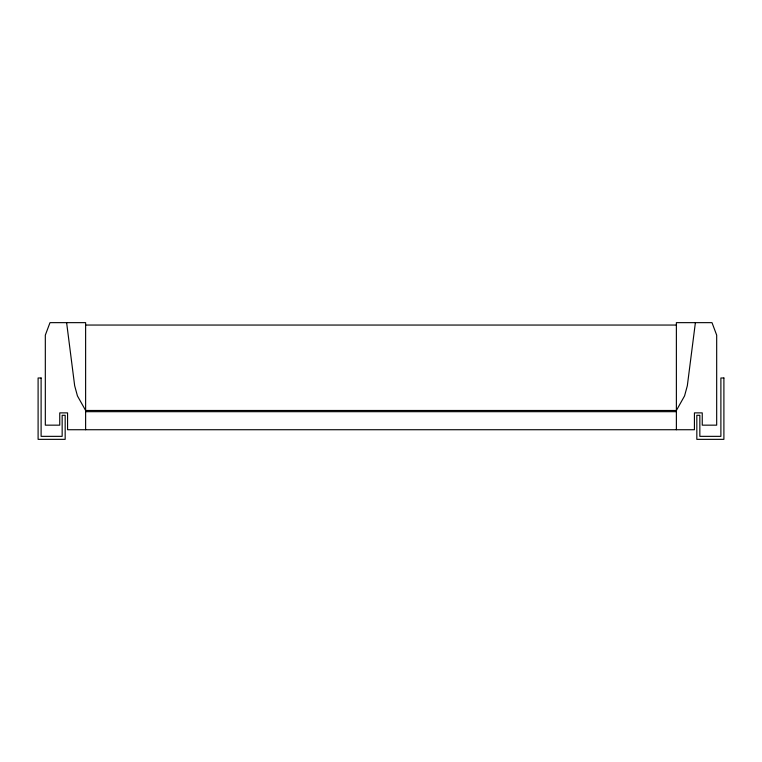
<?xml version="1.0" encoding="UTF-8"?>
<svg xmlns="http://www.w3.org/2000/svg" width="762" height="762" viewBox="0 0 762 762"><rect width="100%" height="100%" fill="white"/><g stroke="black" fill="none" stroke-linecap="round" stroke-linejoin="round"><path stroke-width="1.14" d="M695.392 322.65L687.334 385.724L684.562 395.916L676.38 410.48L85.62 410.48L77.438 395.916L74.666 385.724L66.618 322.65M85.62 325.05L676.38 325.05M85.62 411.68L676.38 411.68M676.38 429.73L676.38 322.65L712.003 322.65L716.68 335.137L716.68 425.158L702.25 425.158L702.25 412.88L694.43 412.88L694.43 429.73L67.57 429.73L67.57 412.88L59.75 412.88L59.75 425.158L45.32 425.158L45.32 335.137L49.997 322.65L85.62 322.65L85.62 429.73M41.11 377.99L38.1 377.99L38.1 439.35L65.17 439.35L65.17 415.29L62.16 415.29L62.16 436.35L41.11 436.35L41.11 377.99M723.9 377.99L720.89 377.99L720.89 436.35L699.84 436.35L699.84 415.29L696.83 415.29L696.83 439.35L723.9 439.35L723.9 377.99"/></g></svg>
